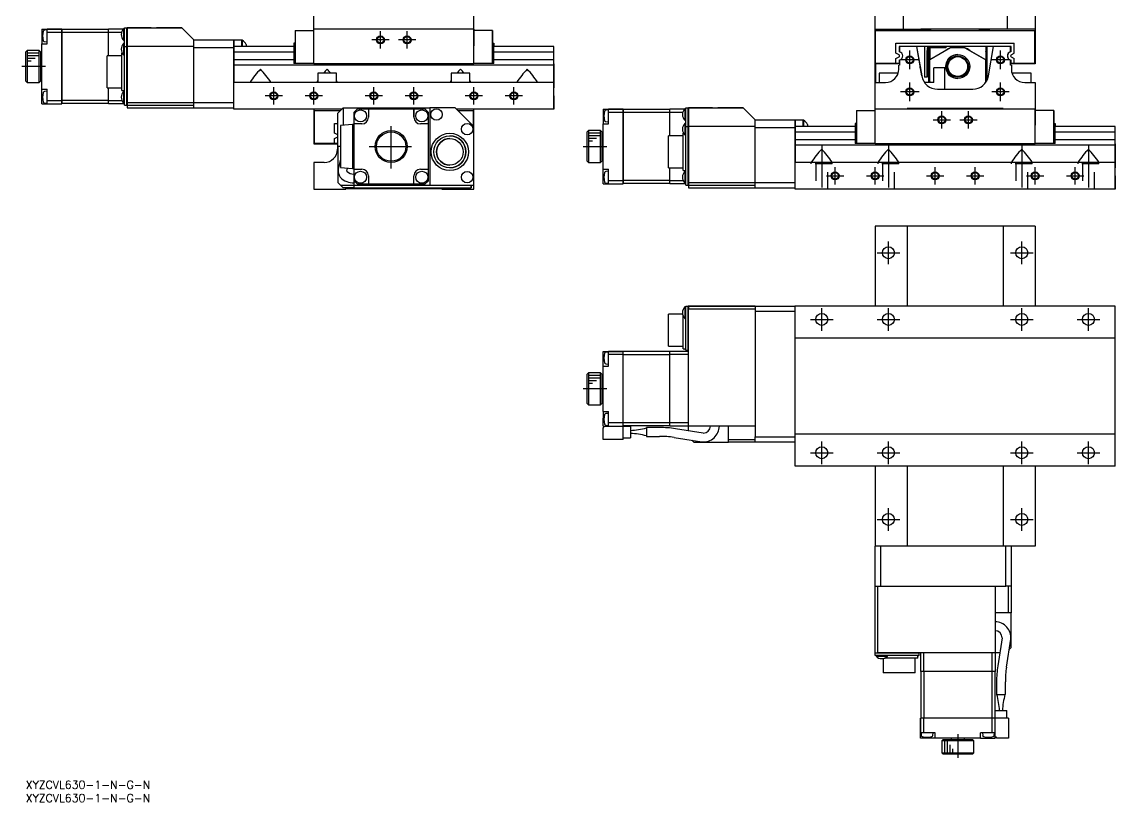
# Model space of a CAD drawing. Extents: x -1 to 838, y -8 to 704.
# Drawn here: x -1.5 to 408.4, y -8 to 284.5 of the extents above; entities that cross this region are included whole.
import ezdxf

# ---------------------------------------------------------------- set-up
doc = ezdxf.new("R2010")
doc.units = 0
doc.header["$LTSCALE"] = 0.5
doc.linetypes.add('CENTER', pattern=[50.8, 31.75, -6.35, 6.35, -6.35])
doc.linetypes.add('DASHED', pattern=[19.05, 12.7, -6.35])
for name, color, linetype in [('MSM_CENTER', 1, 'CENTER'), ('MSM_CONTINUOUS', 7, 'CONTINUOUS'), ('MSM_DASHED', 4, 'DASHED'), ('MSM_NARROW', 5, 'CONTINUOUS'), ('MSM_PART_NUMBER', 7, 'CONTINUOUS')]:
    doc.layers.add(name, color=color, linetype=linetype)
doc.styles.get("Standard").update_dxf_attribs({"font": 'txt.shx', "height": 3, "bigfont": 'bigfont.shx'})

# ---------------------------------------------------------------- blocks, each defined once
blk = doc.blocks.new('*U2')
at = {"layer": 'MSM_PART_NUMBER'}
blk.add_text('XYZCVL630-1-N-G-N', height=3, dxfattribs=at).set_placement((0, -3))
blk = doc.blocks.new('*U3')
at = {"layer": 'MSM_PART_NUMBER'}
blk.add_text('XYZCVL630-1-N-G-N', height=3, dxfattribs=at).set_placement((0, -8))

msp = doc.modelspace()

# ---------------------------------------------------------------- linework, layer by layer
at = {"layer": 'MSM_CENTER'}
for p, q in [((133, 274.57), (133, 281.03)), ((143, 274.57), (143, 281.03)), ((136.23, 277.8), (129.77, 277.8)), ((146.23, 277.8), (139.77, 277.8)), ((331.43, 266.8), (331.43, 273.8)), ((365.43, 266.8), (365.43, 273.8)), ((7.45, 267.8), (-1.45, 267.8)), ((334.93, 270.3), (327.93, 270.3)), ((368.93, 270.3), (361.93, 270.3)), ((93, 253.57), (93, 260.03)), ((108, 253.57), (108, 260.03)), ((130.5, 253.57), (130.5, 260.03)), ((145.5, 253.57), (145.5, 260.03)), ((168, 253.57), (168, 260.03)), ((183, 253.57), (183, 260.03)), ((334.93, 258.3), (327.93, 258.3)), ((331.43, 254.8), (331.43, 261.8)), ((368.66, 258.3), (362.2, 258.3)), ((365.43, 254.8), (365.43, 261.8)), ((96.23, 256.8), (89.77, 256.8)), ((111.23, 256.8), (104.77, 256.8)), ((133.73, 256.8), (127.27, 256.8)), ((148.73, 256.8), (142.27, 256.8)), ((171.23, 256.8), (164.77, 256.8)), ((186.23, 256.8), (179.77, 256.8)), ((343.43, 244.57), (343.43, 251.03)), ((353.43, 244.57), (353.43, 251.03)), ((137, 229.6), (137, 246)), ((340.2, 247.8), (346.66, 247.8)), ((350.2, 247.8), (356.66, 247.8)), ((128.8, 237.8), (145.2, 237.8)), ((208.98, 237.8), (217.88, 237.8)), ((298.43, 238.3), (298.43, 219.8)), ((323.43, 238.3), (323.43, 219.8)), ((373.43, 238.3), (373.43, 219.8)), ((398.43, 238.3), (398.43, 219.8)), ((303.43, 223.57), (303.43, 230.03)), ((318.43, 223.57), (318.43, 230.03)), ((340.93, 223.57), (340.93, 230.03)), ((355.93, 223.57), (355.93, 230.03)), ((378.43, 223.57), (378.43, 230.03)), ((393.43, 223.57), (393.43, 230.03)), ((300.2, 226.8), (306.66, 226.8)), ((315.2, 226.8), (321.66, 226.8)), ((337.7, 226.8), (344.16, 226.8)), ((352.7, 226.8), (359.16, 226.8)), ((375.2, 226.8), (381.66, 226.8)), ((390.2, 226.8), (396.66, 226.8)), ((323.43, 193.75), (323.43, 202.25)), ((373.43, 193.75), (373.43, 202.25)), ((319.18, 198), (327.68, 198)), ((369.18, 198), (377.68, 198)), ((298.43, 168.75), (298.43, 177.25)), ((323.43, 168.75), (323.43, 177.25)), ((373.43, 168.75), (373.43, 177.25)), ((398.43, 168.75), (398.43, 177.25)), ((294.18, 173), (302.68, 173)), ((319.18, 173), (327.68, 173)), ((369.18, 173), (377.68, 173)), ((394.18, 173), (402.68, 173)), ((217.88, 147), (208.98, 147)), ((298.43, 118.75), (298.43, 127.25)), ((323.43, 118.75), (323.43, 127.25)), ((373.43, 118.75), (373.43, 127.25)), ((398.43, 118.75), (398.43, 127.25)), ((294.18, 123), (302.68, 123)), ((319.18, 123), (327.68, 123)), ((369.18, 123), (377.68, 123)), ((394.18, 123), (402.68, 123)), ((323.43, 93.75), (323.43, 102.25)), ((373.43, 93.75), (373.43, 102.25)), ((319.18, 98), (327.68, 98)), ((369.18, 98), (377.68, 98)), ((349.43, 17.45), (349.43, 8.55))]:
    msp.add_line(p, q, dxfattribs=at)
at = {"layer": 'MSM_CONTINUOUS'}
for p, q in [((108, 268.8), (108, 291.8)), ((168, 268.8), (168, 291.8)), ((318.43, 268.8), (318.43, 291.8)), ((328.93, 291.8), (328.93, 281.8)), ((367.93, 291.8), (367.93, 281.8)), ((378.43, 291.8), (378.43, 268.8)), ((378.43, 291.8), (378.43, 279.3)), ((6, 281.8), (6, 276.3)), ((6, 281.8), (13.5, 281.8)), ((8, 281.55), (7.01, 281.46)), ((13.5, 281.8), (8, 281.8)), ((8, 276.3), (8, 281.8)), ((13.5, 280.6), (8, 280.6)), ((13.5, 281.8), (13.5, 253.8)), ((13.5, 253.8), (13.5, 281.8)), ((31, 281.7), (13.5, 281.7)), ((31, 281.7), (13.5, 281.7)), ((31, 280.56), (13.5, 280.56)), ((36.56, 281.8), (31, 281.8)), ((31, 271.8), (31, 281.8)), ((36.56, 281.8), (31, 281.8)), ((35.91, 280.6), (31, 280.6)), ((37, 281.95), (36.71, 281.95)), ((36.71, 281.95), (36.71, 277.65)), ((37, 253.3), (37, 282.3)), ((37, 282.3), (37.9, 282.3)), ((38, 282.2), (37.9, 282.3)), ((37.9, 253.3), (37.9, 282.3)), ((38, 282.3), (38, 253.3)), ((38, 282.3), (58.5, 282.3)), ((47, 282.3), (38, 282.3)), ((58.5, 282.3), (49, 282.3)), ((58.5, 282.3), (60.5, 280.3)), ((63, 277.8), (58.5, 282.3)), ((60.5, 280.3), (62.9, 277.9)), ((101, 281.3), (101, 268.9)), ((101, 281.3), (108, 281.3)), ((168, 281.8), (108, 281.8)), ((168, 281.8), (168, 281.45)), ((168, 281.8), (168, 275.6)), ((175, 281.3), (168, 281.3)), ((175, 268.9), (175, 281.3)), ((175, 281.3), (175, 275.3)), ((318.43, 281.8), (335.63, 281.8)), ((318.63, 281.3), (378.23, 281.3)), ((318.63, 268.9), (318.63, 281.3)), ((357.63, 281.8), (335.63, 281.8)), ((335.63, 281.45), (335.63, 281.8)), ((335.63, 281.45), (335.63, 281.8)), ((339.23, 281.45), (335.63, 281.45)), ((339.23, 281.8), (339.23, 281.45)), ((378.43, 281.8), (357.63, 281.8)), ((357.63, 281.45), (357.63, 281.8)), ((357.63, 281.45), (357.63, 281.8)), ((361.23, 281.45), (357.63, 281.45)), ((361.23, 281.8), (361.23, 281.45)), ((378.23, 281.3), (378.23, 268.9)), ((6, 259.3), (6, 276.3)), ((6, 276.3), (8, 276.3)), ((7.01, 277.13), (8, 277.05)), ((36.71, 277.65), (37, 277.65)), ((37, 276.45), (36.71, 276.45)), ((36.71, 276.45), (36.71, 272.15)), ((37, 275.3), (37.9, 275.3)), ((38, 275.26), (37.9, 275.3)), ((63, 275.3), (38, 275.3)), ((63, 277.8), (62.9, 277.9)), ((63, 252.3), (63, 277.8)), ((63, 277.8), (81, 277.8)), ((77.9, 274.8), (63, 274.8)), ((78, 251.8), (78, 277.8)), ((78, 271.8), (78, 277.8)), ((78, 277.7), (78, 261.8)), ((100.5, 275.3), (78, 275.3)), ((81, 277.8), (81, 275.3)), ((81, 275.3), (81, 277.8)), ((81.2, 277.65), (81, 277.65)), ((81.2, 277.65), (81.2, 275.3)), ((82.65, 276.02), (82.65, 275.3)), ((101, 276.5), (100.5, 276.5)), ((100.5, 276.5), (100.5, 268.9)), ((175, 276.5), (175.5, 276.5)), ((175.5, 268.9), (175.5, 276.5)), ((175.5, 276.5), (175.5, 275.3)), ((198, 275.3), (175.5, 275.3)), ((198, 251.8), (198, 275.3)), ((198, 271.8), (198, 275.3)), ((198, 271.8), (198, 275.3)), ((326.23, 276.5), (370.63, 276.5)), ((326.23, 272.82), (326.23, 276.5)), ((333.98, 275.3), (327.43, 275.3)), ((327.43, 275.3), (327.43, 273.37)), ((327.63, 275.3), (327.63, 273.33)), ((333.98, 275.3), (335.93, 264.26)), ((369.23, 275.3), (333.98, 275.3)), ((333.98, 275.3), (335.39, 267.3)), ((336.93, 275.3), (336.93, 263.8)), ((344.93, 274.8), (337.93, 274.8)), ((337.93, 274.8), (337.93, 263.8)), ((337.93, 274.8), (337.93, 273.8)), ((338.43, 274.8), (338.43, 261.8)), ((346.72, 274.8), (338.93, 270.3)), ((338.93, 274.8), (338.93, 270.3)), ((344.93, 275.3), (344.93, 274.8)), ((344.93, 275.3), (344.93, 274.8)), ((352.14, 274.8), (346.72, 274.8)), ((359.93, 270.3), (352.14, 274.8)), ((352.14, 274.8), (359.93, 270.3)), ((359.93, 275.3), (359.93, 270.3)), ((359.93, 275.3), (359.93, 270.3)), ((360.43, 262.7), (360.43, 275.3)), ((360.43, 263.3), (360.43, 275.3)), ((360.93, 264.26), (362.88, 275.3)), ((369.43, 275.3), (369.23, 275.3)), ((369.23, 273.33), (369.23, 275.3)), ((369.23, 273.33), (369.23, 275.3)), ((369.23, 275), (369.43, 274.8)), ((369.23, 275), (369.43, 274.8)), ((369.33, 273.36), (369.33, 275.3)), ((369.43, 273.37), (369.43, 275.3)), ((370.63, 272.82), (370.63, 276.5)), ((378.43, 276.3), (378.43, 268.8)), ((0.5, 273.8), (0, 273.3)), ((0, 262.3), (0, 273.3)), ((5, 273.8), (0.5, 273.8)), ((0.5, 273.8), (0.5, 261.8)), ((5, 261.8), (5, 273.8)), ((5.5, 273.3), (5, 273.8)), ((5.5, 273.3), (5.5, 262.3)), ((30.5, 259.8), (30.5, 271.8)), ((36, 271.8), (30.5, 271.8)), ((36, 258.8), (36, 272.8)), ((36.2, 272.8), (36, 272.8)), ((36.71, 272.15), (37, 272.15)), ((78, 273.33), (100.5, 273.33)), ((101, 272.82), (100.5, 272.82)), ((101, 270.77), (100.5, 270.77)), ((175, 272.82), (175.5, 272.82)), ((175, 270.77), (175.5, 270.77)), ((175.5, 273.33), (198, 273.33)), ((327.42, 272.13), (326.23, 272.82)), ((326.23, 270.77), (327.42, 271.46)), ((326.23, 268.9), (326.23, 270.77)), ((337.93, 263.8), (337.93, 273.8)), ((369.44, 272.13), (370.63, 272.82)), ((369.44, 271.46), (370.63, 270.77)), ((370.63, 268.9), (370.63, 270.77)), ((6, 270.3), (5.5, 270.3)), ((100.5, 270.26), (78, 270.26)), ((198, 268.3), (78, 268.3)), ((108, 268.9), (100.5, 268.9)), ((168, 268.8), (108, 268.8)), ((175.5, 268.9), (168, 268.9)), ((198, 270.26), (175.5, 270.26)), ((198, 268.8), (198, 261.8)), ((198, 268.3), (198, 268.8)), ((327.03, 268.8), (318.43, 268.8)), ((318.43, 261.8), (318.43, 268.8)), ((318.53, 268.8), (318.53, 261.8)), ((327.43, 268.9), (318.63, 268.9)), ((327.03, 268.9), (327.03, 268.8)), ((327.03, 268.9), (327.03, 268.8)), ((327.63, 268.3), (327.33, 268.3)), ((327.33, 266.8), (327.33, 268.3)), ((327.43, 270.22), (327.43, 268.9)), ((327.63, 270.26), (327.63, 268.3)), ((335.3, 267.8), (335.93, 264.26)), ((335.3, 267.8), (335.39, 267.3)), ((335.39, 267.3), (335.3, 267.8)), ((335.39, 267.3), (335.3, 267.8)), ((335.39, 267.3), (335.43, 267.3)), ((335.43, 267.09), (335.43, 267.3)), ((335.43, 267.09), (335.43, 267.3)), ((335.93, 264.26), (335.43, 267.09)), ((335.93, 264.26), (335.43, 267.09)), ((335.43, 267.09), (335.93, 264.26)), ((335.43, 267.09), (335.93, 264.26)), ((338.93, 261.8), (338.93, 270.3)), ((344.63, 267.3), (340.43, 267.3)), ((340.43, 261.8), (340.43, 267.3)), ((344.63, 259.3), (344.63, 267.3)), ((344.63, 259.3), (344.63, 267.3)), ((359.93, 261.85), (359.93, 270.3)), ((359.93, 261.85), (359.93, 270.3)), ((369.23, 268.3), (369.23, 270.26)), ((369.23, 268.3), (369.23, 270.26)), ((369.53, 268.3), (369.23, 268.3)), ((369.33, 268.3), (369.33, 270.24)), ((369.43, 268.9), (369.43, 270.22)), ((378.23, 268.9), (369.43, 268.9)), ((369.43, 268.3), (369.43, 268.9)), ((369.53, 268.3), (369.53, 266.8)), ((369.53, 268.3), (369.53, 266.8)), ((369.83, 268.8), (369.83, 268.9)), ((378.43, 268.8), (369.83, 268.8)), ((5.5, 265.3), (6, 265.3)), ((109.5, 265.3), (109.5, 261.8)), ((116.5, 265.3), (109.5, 265.3)), ((116.5, 261.8), (116.5, 265.3)), ((166.5, 265.3), (159.5, 265.3)), ((159.5, 265.3), (159.5, 261.8)), ((166.5, 261.8), (166.5, 265.3)), ((198, 264.26), (198, 259.8)), ((326.93, 265.3), (319.93, 265.3)), ((319.93, 265.3), (319.93, 261.8)), ((326.93, 264.84), (326.93, 265.3)), ((337.93, 263.8), (336.93, 263.8)), ((360.43, 263.3), (359.93, 263.3)), ((360.43, 262.7), (360.43, 263.3)), ((376.93, 265.3), (369.93, 265.3)), ((369.93, 265.3), (369.93, 264.84)), ((376.93, 261.8), (376.93, 265.3)), ((0, 262.3), (0.5, 261.8)), ((0.5, 261.8), (5, 261.8)), ((5, 261.8), (5.5, 262.3)), ((6, 253.8), (6, 259.3)), ((6, 259.3), (8, 259.3)), ((8, 258.55), (7.01, 258.46)), ((8, 253.8), (8, 259.3)), ((30.5, 259.8), (36, 259.8)), ((31, 253.8), (31, 259.8)), ((36, 258.8), (37, 258.8)), ((37, 258.45), (36.71, 258.45)), ((36.71, 258.45), (36.71, 254.15)), ((198, 261.8), (78, 261.8)), ((84.26, 261.8), (84.1, 261.93)), ((91.74, 261.8), (91.9, 261.93)), ((109.26, 261.8), (109.1, 261.93)), ((116.74, 261.8), (116.9, 261.93)), ((159.26, 261.8), (159.1, 261.93)), ((166.74, 261.8), (166.9, 261.93)), ((184.26, 261.8), (184.1, 261.93)), ((191.74, 261.8), (191.9, 261.93)), ((198, 261.8), (198, 259.8)), ((318.43, 261.8), (322.33, 261.8)), ((318.43, 251.8), (318.43, 261.8)), ((340.43, 261.8), (336.96, 261.8)), ((341.84, 259.3), (355.02, 259.3)), ((374.53, 261.8), (378.43, 261.8)), ((378.43, 261.8), (378.43, 251.8)), ((378.43, 261.8), (378.43, 258.3)), ((7.01, 254.13), (8, 254.05)), ((13.5, 255), (8, 255)), ((31, 255.04), (13.5, 255.04)), ((36.1, 255), (31, 255)), ((36.71, 254.15), (37, 254.15)), ((38, 254.3), (78, 254.3)), ((198, 256.8), (198, 251.8)), ((378.43, 255.3), (378.43, 251.8)), ((6, 253.8), (13.5, 253.8)), ((31, 253.9), (13.5, 253.9)), ((37, 253.8), (31, 253.8)), ((37, 253.3), (37.9, 253.3)), ((37.9, 253.3), (38, 253.4)), ((38, 253.3), (63, 253.3)), ((38, 253.2), (38.1, 253.3)), ((38, 253.2), (38, 252.3)), ((38, 252.3), (78, 252.3)), ((118.5, 251.8), (78, 251.8)), ((108, 251.8), (108, 238.8)), ((108.2, 238.9), (108.2, 251.3)), ((108.2, 251.3), (118, 251.3)), ((117, 250.3), (119, 252.3)), ((117, 237.8), (117, 250.3)), ((119, 252.3), (151.5, 252.3)), ((119, 252.3), (119, 245.77)), ((124.2, 251.8), (123, 250.6)), ((123, 250.6), (123, 246.3)), ((128.5, 251.8), (124.2, 251.8)), ((128.5, 251.8), (128.5, 248.8)), ((145.5, 251.8), (128.5, 251.8)), ((145.5, 248.8), (145.5, 251.8)), ((145.5, 251.8), (145.5, 248.8)), ((149.8, 251.8), (145.5, 251.8)), ((151, 250.6), (149.8, 251.8)), ((151, 225), (151, 250.6)), ((151.5, 252.3), (151.5, 223.3)), ((161, 252.3), (151.5, 252.3)), ((168, 245.3), (161, 252.3)), ((198, 251.8), (161.5, 251.8)), ((162, 251.3), (167.8, 251.3)), ((167.8, 251.3), (167.8, 245.5)), ((168, 249.3), (168, 251.8)), ((168, 245.3), (168, 251.8)), ((198, 251.8), (198, 252.1)), ((216.43, 251.8), (223.93, 251.8)), ((216.43, 251.8), (216.43, 246.3)), ((218.43, 251.55), (217.44, 251.46)), ((223.93, 251.8), (218.43, 251.8)), ((218.43, 246.3), (218.43, 251.8)), ((223.93, 250.6), (218.43, 250.6)), ((223.93, 251.8), (223.93, 223.8)), ((223.93, 223.8), (223.93, 251.8)), ((241.43, 251.7), (223.93, 251.7)), ((241.43, 251.7), (223.93, 251.7)), ((241.43, 250.56), (223.93, 250.56)), ((246.99, 251.8), (241.43, 251.8)), ((241.43, 241.8), (241.43, 251.8)), ((246.99, 251.8), (241.43, 251.8)), ((246.34, 250.6), (241.43, 250.6)), ((247.43, 251.95), (247.14, 251.95)), ((247.14, 251.95), (247.14, 247.65)), ((247.43, 252.3), (248.33, 252.3)), ((247.43, 223.3), (247.43, 252.3)), ((248.43, 252.2), (248.33, 252.3)), ((248.33, 223.3), (248.33, 252.3)), ((248.43, 252.3), (268.93, 252.3)), ((248.43, 252.3), (248.43, 223.3)), ((257.43, 252.3), (248.43, 252.3)), ((268.93, 252.3), (259.43, 252.3)), ((268.93, 252.3), (273.33, 247.9)), ((273.43, 247.8), (268.93, 252.3)), ((311.43, 251.3), (318.43, 251.3)), ((311.43, 251.3), (311.43, 238.9)), ((330.43, 251.8), (318.43, 251.8)), ((318.43, 238.8), (318.43, 251.8)), ((366.43, 252.1), (330.43, 252.1)), ((330.43, 252.1), (330.43, 251.8)), ((330.43, 252.1), (330.43, 251.8)), ((378.43, 251.8), (330.43, 251.8)), ((366.43, 251.8), (366.43, 252.1)), ((378.43, 238.8), (378.43, 251.8)), ((378.43, 251.8), (378.43, 251.45)), ((378.43, 251.8), (378.43, 245.8)), ((385.43, 251.3), (378.43, 251.3)), ((385.43, 238.9), (385.43, 251.3)), ((385.43, 251.3), (385.43, 245.3)), ((115.8, 242.82), (115.8, 246.5)), ((115.8, 246.5), (117, 246.5)), ((122.5, 246.01), (118, 245.7)), ((123, 246.05), (122.5, 246.01)), ((122.5, 246.01), (122.5, 229.58)), ((126, 246.3), (123, 246.3)), ((123, 246.3), (123, 225)), ((151, 246.3), (148, 246.3)), ((151, 225), (151, 246.3)), ((168, 245.3), (168, 246.3)), ((216.43, 246.3), (218.43, 246.3)), ((216.43, 229.3), (216.43, 246.3)), ((217.44, 247.13), (218.43, 247.05)), ((247.14, 247.65), (247.43, 247.65)), ((247.43, 246.45), (247.14, 246.45)), ((247.14, 246.45), (247.14, 242.15)), ((273.43, 247.8), (273.33, 247.9)), ((273.43, 247.8), (288.43, 247.8)), ((273.43, 222.3), (273.43, 247.8)), ((288.43, 247.8), (291.43, 247.8)), ((288.43, 221.8), (288.43, 247.8)), ((288.43, 245.3), (288.43, 247.8)), ((288.43, 247.7), (288.43, 231.8)), ((291.43, 245.3), (291.43, 247.8)), ((291.43, 247.8), (291.43, 245.3)), ((291.63, 247.65), (291.43, 247.65)), ((291.63, 247.65), (291.63, 245.3)), ((293.08, 246.02), (293.08, 245.3)), ((311.43, 246.5), (310.93, 246.5)), ((310.93, 246.5), (310.93, 238.9)), ((385.43, 246.5), (385.93, 246.5)), ((385.93, 238.9), (385.93, 246.5)), ((385.93, 246.5), (385.93, 245.3)), ((116.99, 242.13), (115.8, 242.82)), ((118, 245.7), (118, 229.9)), ((168, 223.3), (168, 245.3)), ((210.93, 243.8), (210.43, 243.3)), ((210.43, 232.3), (210.43, 243.3)), ((215.43, 243.8), (210.93, 243.8)), ((210.93, 243.8), (210.93, 231.8)), ((215.43, 231.8), (215.43, 243.8)), ((215.93, 243.3), (215.43, 243.8)), ((215.93, 243.3), (215.93, 232.3)), ((246.43, 228.8), (246.43, 242.8)), ((246.63, 242.8), (246.43, 242.8)), ((247.14, 242.15), (247.43, 242.15)), ((247.43, 245.3), (248.33, 245.3)), ((248.43, 245.26), (248.33, 245.3)), ((273.43, 245.3), (248.43, 245.3)), ((288.43, 244.8), (273.43, 244.8)), ((310.93, 245.3), (288.43, 245.3)), ((288.43, 243.33), (310.93, 243.33)), ((311.43, 242.82), (310.93, 242.82)), ((385.43, 242.82), (385.93, 242.82)), ((408.43, 245.3), (385.93, 245.3)), ((385.93, 243.33), (408.43, 243.33)), ((408.43, 221.8), (408.43, 245.3)), ((408.43, 241.8), (408.43, 245.3)), ((408.43, 241.8), (408.43, 245.3)), ((108, 238.8), (116.6, 238.8)), ((117, 238.9), (108.2, 238.9)), ((115.8, 240.77), (116.99, 241.46)), ((115.8, 238.9), (115.8, 240.77)), ((116.6, 238.8), (116.6, 238.9)), ((116.6, 238.8), (116.6, 238.9)), ((116.9, 238.3), (116.9, 236.8)), ((116.9, 238.3), (117, 238.3)), ((117, 237.8), (117, 224.3)), ((118, 237.8), (117, 237.8)), ((216.43, 240.3), (215.93, 240.3)), ((240.93, 229.8), (240.93, 241.8)), ((246.43, 241.8), (240.93, 241.8)), ((310.93, 240.26), (288.43, 240.26)), ((408.43, 238.3), (288.43, 238.3)), ((311.43, 240.77), (310.93, 240.77)), ((318.43, 238.9), (310.93, 238.9)), ((378.43, 238.8), (318.43, 238.8)), ((385.93, 238.9), (378.43, 238.9)), ((385.43, 240.77), (385.93, 240.77)), ((408.43, 240.26), (385.93, 240.26)), ((408.43, 238.8), (408.43, 231.8)), ((408.43, 238.3), (408.43, 238.8)), ((215.93, 235.3), (216.43, 235.3)), ((408.43, 234.26), (408.43, 229.8)), ((108, 231.8), (108, 221.8)), ((111.9, 231.8), (108, 231.8)), ((118, 233.06), (117.13, 229.34)), ((118, 229.9), (122.5, 229.58)), ((120.35, 228.59), (120.61, 229.72)), ((122.5, 229.58), (123, 229.55)), ((210.43, 232.3), (210.93, 231.8)), ((210.93, 231.8), (215.43, 231.8)), ((215.43, 231.8), (215.93, 232.3)), ((240.93, 229.8), (246.43, 229.8)), ((241.43, 223.8), (241.43, 229.8)), ((408.43, 231.8), (288.43, 231.8)), ((294.69, 231.8), (294.53, 231.93)), ((302.17, 231.8), (302.33, 231.93)), ((319.69, 231.8), (319.53, 231.93)), ((327.17, 231.8), (327.33, 231.93)), ((369.69, 231.8), (369.53, 231.93)), ((377.17, 231.8), (377.33, 231.93)), ((394.69, 231.8), (394.53, 231.93)), ((402.17, 231.8), (402.33, 231.93)), ((408.43, 231.8), (408.43, 229.8)), ((120.39, 228.53), (120.35, 228.61)), ((120.47, 228.43), (120.39, 228.53)), ((123, 229.3), (126, 229.3)), ((128.5, 226.8), (128.5, 223.8)), ((145.5, 223.8), (145.5, 226.8)), ((148, 229.3), (151, 229.3)), ((216.43, 229.3), (218.43, 229.3)), ((216.43, 223.8), (216.43, 229.3)), ((218.43, 228.55), (217.44, 228.46)), ((218.43, 223.8), (218.43, 229.3)), ((246.43, 228.8), (247.43, 228.8)), ((247.43, 228.45), (247.14, 228.45)), ((247.14, 228.45), (247.14, 224.15)), ((408.43, 226.8), (408.43, 221.8)), ((108, 221.8), (120, 221.8)), ((117, 224.3), (119, 222.3)), ((118, 223.3), (123, 223.3)), ((123, 222.3), (119, 222.3)), ((120, 221.8), (120, 222.1)), ((120, 222.1), (156, 222.1)), ((120, 221.8), (120, 222.1)), ((123, 225), (124.2, 223.8)), ((123, 225), (123, 223.3)), ((123, 223.3), (151.5, 223.3)), ((123, 223.2), (123.1, 223.3)), ((123, 223.2), (123, 222.3)), ((167, 223.2), (123, 223.2)), ((123, 222.3), (167, 222.3)), ((124.2, 223.8), (128.5, 223.8)), ((128.5, 223.8), (149.8, 223.8)), ((149.8, 223.8), (151, 225)), ((149.8, 223.8), (151, 225)), ((151.5, 223.3), (168, 223.3)), ((156, 222.1), (156, 221.8)), ((156, 221.8), (168, 221.8)), ((167, 223.3), (167, 222.3)), ((167, 222.3), (167, 223.3)), ((168, 221.8), (168, 223.3)), ((168, 221.8), (168, 223.3)), ((216.43, 223.8), (223.93, 223.8)), ((217.44, 224.13), (218.43, 224.05)), ((223.93, 225), (218.43, 225)), ((241.43, 225.04), (223.93, 225.04)), ((241.43, 223.9), (223.93, 223.9)), ((246.53, 225), (241.43, 225)), ((247.43, 223.8), (241.43, 223.8)), ((247.14, 224.15), (247.43, 224.15)), ((247.43, 223.3), (248.33, 223.3)), ((248.33, 223.3), (248.43, 223.4)), ((248.43, 224.3), (288.43, 224.3)), ((248.43, 223.3), (273.43, 223.3)), ((248.43, 223.2), (248.53, 223.3)), ((248.43, 223.2), (248.43, 222.3)), ((248.43, 222.3), (288.43, 222.3)), ((408.43, 221.8), (288.43, 221.8)), ((408.43, 221.8), (408.43, 222.1)), ((318.43, 208), (318.43, 178)), ((330.43, 208), (318.43, 208)), ((330.43, 208), (330.43, 178)), ((366.43, 208), (330.43, 208)), ((366.43, 208), (366.43, 178)), ((378.43, 208), (366.43, 208)), ((378.43, 208), (378.43, 178)), ((247.14, 177.65), (247.14, 173.35)), ((247.43, 177.65), (247.14, 177.65)), ((247.43, 178), (248.33, 178)), ((247.43, 161.5), (247.43, 178)), ((247.43, 178), (248.33, 178)), ((248.33, 161.5), (248.33, 178)), ((248.33, 178), (248.43, 177.9)), ((248.43, 177.9), (248.33, 178)), ((248.43, 178), (248.43, 177)), ((248.43, 178), (273.43, 178)), ((273.43, 178), (248.43, 178)), ((248.43, 177), (273.43, 177)), ((248.43, 177), (248.53, 177)), ((248.43, 133), (248.43, 177)), ((248.53, 177), (273.43, 177)), ((273.43, 178), (273.43, 129)), ((273.43, 178), (288.33, 178)), ((288.43, 177.9), (288.33, 178)), ((408.43, 178), (288.43, 178)), ((288.43, 166), (288.43, 178)), ((408.43, 166), (408.43, 178)), ((240.93, 163), (240.93, 175)), ((246.27, 175), (240.93, 175)), ((246.43, 162), (246.43, 174.42)), ((247.14, 173.35), (247.43, 173.35)), ((288.43, 176), (273.43, 176)), ((408.43, 166), (288.43, 166)), ((288.43, 130), (288.43, 166)), ((408.43, 130), (408.43, 166)), ((216.43, 161), (223.93, 161)), ((216.43, 158), (216.43, 161)), ((218.43, 160.75), (217.44, 160.66)), ((218.43, 159.8), (218.43, 161)), ((223.93, 161), (218.43, 161)), ((223.93, 159.8), (223.93, 161)), ((241.43, 160.9), (223.93, 160.9)), ((241.43, 160.9), (223.93, 160.9)), ((240.93, 163), (246.43, 163)), ((241.43, 159.8), (241.43, 161)), ((248.43, 161), (241.43, 161)), ((248.43, 161), (241.43, 161)), ((246.43, 162), (247.43, 162)), ((247.14, 162), (247.14, 161.85)), ((247.14, 161.85), (247.43, 161.85)), ((247.43, 161.5), (248.33, 161.5)), ((248.33, 161.5), (248.43, 161.6)), ((216.43, 138.5), (216.43, 158)), ((217.44, 156.34), (218.43, 156.25)), ((223.93, 159.8), (218.43, 159.8)), ((218.43, 155.5), (218.43, 159.8)), ((223.93, 134.2), (223.93, 159.8)), ((241.43, 159.76), (223.93, 159.76)), ((248.43, 159.8), (241.43, 159.8)), ((241.43, 134.2), (241.43, 159.8)), ((210.93, 153), (210.43, 152.5)), ((210.43, 141.5), (210.43, 152.5)), ((210.93, 153), (210.93, 141)), ((215.43, 153), (210.93, 153)), ((215.43, 141), (215.43, 153)), ((215.93, 152.5), (215.43, 153)), ((215.93, 152.5), (215.93, 141.5)), ((216.43, 155.5), (218.43, 155.5)), ((216.43, 149.5), (215.93, 149.5)), ((215.93, 144.5), (216.43, 144.5)), ((210.43, 141.5), (210.93, 141)), ((210.93, 141), (215.43, 141)), ((215.43, 141), (215.93, 141.5)), ((216.43, 138.5), (216.43, 136)), ((216.43, 138.5), (218.43, 138.5)), ((216.43, 133), (216.43, 136)), ((218.43, 137.75), (217.44, 137.66)), ((218.43, 134.2), (218.43, 138.5)), ((216.43, 133), (223.93, 133)), ((216.43, 128), (216.43, 132.5)), ((216.43, 132.5), (216.73, 132.5)), ((216.73, 132.5), (216.73, 133)), ((217.44, 133.34), (218.43, 133.25)), ((218.43, 133), (218.43, 134.2)), ((223.93, 134.2), (218.43, 134.2)), ((241.43, 134.24), (223.93, 134.24)), ((223.93, 128), (223.93, 134.2)), ((241.43, 133.1), (223.93, 133.1)), ((223.93, 133), (226.73, 133)), ((223.93, 133), (226.73, 133)), ((226.73, 133), (226.73, 128.6)), ((232.73, 132.45), (232.73, 129.15)), ((237.59, 132.45), (232.73, 132.45)), ((241.43, 133), (241.43, 134.2)), ((248.43, 134.2), (241.43, 134.2)), ((248.33, 133), (241.43, 133)), ((254.01, 130.37), (243.56, 132.02)), ((248.33, 133), (248.43, 133.1)), ((273.33, 133), (248.43, 133)), ((248.43, 131.25), (248.43, 133)), ((263.43, 127), (263.43, 133)), ((273.43, 133), (273.33, 133)), ((223.93, 128), (216.43, 128)), ((223.93, 128.6), (226.73, 128.6)), ((232.73, 129.15), (237.59, 129.15)), ((243.05, 128.76), (253.5, 127.11)), ((249.72, 127.71), (250.43, 127)), ((263.43, 128), (273.43, 128)), ((273.43, 127), (273.43, 129)), ((273.43, 129), (288.43, 129)), ((288.33, 127), (288.43, 127.1)), ((408.43, 130), (288.43, 130)), ((288.43, 118), (288.43, 130)), ((408.43, 118), (408.43, 130)), ((250.43, 127), (263.43, 127)), ((273.43, 127), (263.43, 127)), ((288.33, 127), (273.43, 127)), ((408.43, 118), (288.43, 118)), ((318.43, 118), (318.43, 88)), ((330.43, 118), (330.43, 88)), ((366.43, 118), (366.43, 88)), ((378.43, 118), (378.43, 88)), ((330.43, 88), (318.43, 88)), ((318.43, 73), (318.43, 88)), ((320.43, 88), (320.43, 73)), ((366.43, 88), (330.43, 88)), ((378.43, 88), (366.43, 88)), ((367.43, 73), (367.43, 88)), ((369.43, 88), (369.43, 73)), ((318.43, 73), (367.43, 73)), ((318.43, 48), (318.43, 73)), ((319.43, 48.1), (319.43, 73)), ((319.43, 48), (319.43, 73)), ((363.43, 73), (363.43, 72.9)), ((363.43, 72.9), (363.43, 48)), ((369.43, 73), (367.43, 73)), ((368.43, 63), (368.43, 73)), ((369.43, 73), (369.43, 63)), ((368.43, 63), (363.43, 63)), ((369.43, 63), (368.43, 63)), ((369.43, 50), (369.43, 63)), ((366.06, 53.58), (364.41, 43.13)), ((367.67, 42.62), (369.32, 53.07)), ((368.72, 49.29), (369.43, 50)), ((318.43, 48), (319.43, 48)), ((318.43, 47.9), (318.53, 48)), ((334.93, 47.9), (318.43, 47.9)), ((318.43, 47), (318.43, 47.9)), ((334.93, 47), (318.43, 47)), ((318.78, 47), (318.78, 46.71)), ((318.78, 46.71), (323.08, 46.71)), ((319.43, 48), (319.43, 48.1)), ((363.43, 48), (319.43, 48)), ((321.43, 45.84), (321.43, 40.5)), ((334.43, 46), (322.01, 46)), ((323.08, 46.71), (323.08, 47)), ((333.43, 40.5), (333.43, 46)), ((334.43, 46), (334.43, 47)), ((334.43, 46.71), (334.58, 46.71)), ((334.58, 46.71), (334.58, 47)), ((334.93, 47.9), (334.83, 48)), ((334.93, 47), (334.93, 47.9)), ((335.43, 48), (335.43, 41)), ((335.43, 48), (335.43, 41)), ((336.63, 48), (336.63, 41)), ((362.23, 48), (362.23, 41)), ((363.43, 47.9), (363.33, 48)), ((365.18, 48), (363.43, 48)), ((363.43, 47.9), (363.43, 41)), ((336.63, 41), (335.43, 41)), ((335.53, 41), (335.53, 23.5)), ((335.53, 41), (335.53, 23.5)), ((362.23, 41), (336.63, 41)), ((336.67, 41), (336.67, 23.5)), ((362.19, 41), (362.19, 23.5)), ((363.43, 41), (362.23, 41)), ((363.33, 41), (363.33, 23.5)), ((333.43, 40.5), (321.43, 40.5)), ((363.98, 37.16), (363.98, 32.3)), ((367.28, 32.3), (367.28, 37.16)), ((363.98, 32.3), (367.28, 32.3)), ((363.43, 26.3), (367.83, 26.3)), ((363.43, 23.5), (363.43, 26.3)), ((367.83, 23.5), (367.83, 26.3)), ((336.63, 23.5), (335.43, 23.5)), ((335.43, 23.5), (335.43, 18)), ((335.43, 16), (335.43, 23.5)), ((336.63, 23.5), (336.63, 18)), ((362.23, 23.5), (336.63, 23.5)), ((362.23, 23.5), (362.23, 18)), ((363.43, 23.5), (362.23, 23.5)), ((363.43, 16), (363.43, 23.5)), ((368.43, 23.5), (363.43, 23.5)), ((368.43, 23.5), (368.43, 16)), ((340.93, 18), (335.43, 18)), ((335.68, 18), (335.77, 17.01)), ((340.09, 17.01), (340.18, 18)), ((340.93, 16), (340.93, 18)), ((363.43, 18), (357.93, 18)), ((357.93, 16), (357.93, 18)), ((358.68, 18), (358.77, 17.01)), ((363.09, 17.01), (363.18, 18)), ((340.93, 16), (335.43, 16)), ((357.93, 16), (340.93, 16)), ((343.93, 15.5), (343.43, 15)), ((355.43, 15), (343.43, 15)), ((343.43, 15), (343.43, 10.5)), ((343.93, 15.5), (354.93, 15.5)), ((346.93, 16), (346.93, 15.5)), ((351.93, 15.5), (351.93, 16)), ((355.43, 15), (354.93, 15.5)), ((355.43, 10.5), (355.43, 15)), ((357.93, 16), (363.43, 16)), ((363.93, 16.3), (363.43, 16.3)), ((363.93, 16), (363.93, 16.3)), ((368.43, 16), (363.93, 16)), ((343.43, 10.5), (355.43, 10.5)), ((343.43, 10.5), (343.93, 10)), ((354.93, 10), (343.93, 10)), ((354.93, 10), (355.43, 10.5))]:
    msp.add_line(p, q, dxfattribs=at)
for centre, radius in [((133, 277.8), 1.23), ((143, 277.8), 1.23), ((331.43, 270.3), 1.23), ((349.43, 267.8), 4.5), ((349.43, 267.8), 4), ((349.43, 267.8), 3.7), ((365.43, 270.3), 1.23), ((331.43, 258.3), 1.23), ((365.43, 258.3), 1.23), ((93, 256.8), 1.23), ((108, 256.8), 1.23), ((130.5, 256.8), 1.23), ((145.5, 256.8), 1.23), ((168, 256.8), 1.23), ((183, 256.8), 1.23), ((125.5, 249.3), 2.25), ((148.5, 249.3), 2.25), ((154, 249.8), 2.15), ((165.5, 244.3), 2.15), ((343.43, 247.8), 1.23), ((353.43, 247.8), 1.23), ((137, 237.8), 6), ((137, 237.8), 5.5), ((159, 235.8), 7), ((159, 235.8), 6), ((159, 235.8), 5), ((125.5, 226.3), 2.25), ((148.5, 226.3), 2.25), ((165.5, 226.3), 2.15), ((303.43, 226.8), 1.23), ((318.43, 226.8), 1.23), ((340.93, 226.8), 1.23), ((355.93, 226.8), 1.23), ((378.43, 226.8), 1.23), ((393.43, 226.8), 1.23), ((323.43, 198), 2.25), ((373.43, 198), 2.25), ((298.43, 173), 2.25), ((323.43, 173), 2.25), ((373.43, 173), 2.25), ((398.43, 173), 2.25), ((298.43, 123), 2.25), ((323.43, 123), 2.25), ((373.43, 123), 2.25), ((398.43, 123), 2.25), ((323.43, 98), 2.25), ((373.43, 98), 2.25)]:
    msp.add_circle(centre, radius, dxfattribs=at)
for centre, radius, start, end in [((12.3, 279.3), 6, 162.3708, 197.6292), ((7.06, 280.96), 0.5, 95, 162.3708), ((38.8, 279.8), 3, 134.22, 225.78), ((7.06, 277.63), 0.5, 197.6292, 265), ((38.8, 274.3), 3, 134.22, 225.78), ((79.64, 274.8), 3.25, 22.061, 61.2734), ((341.43, 274.8), 2.85, 180, 208.6943), ((349.43, 267.8), 7.5, 51.3689, 128.631), ((357.43, 274.8), 2.85, 331.3055, 10.1042), ((327.23, 271.8), 0.388, 300, 60), ((327.23, 271.8), 1.59, 75.406, 82.7624), ((327.23, 271.8), 1.59, 284.594, 75.406), ((349.43, 267.8), 4.5, 90, 270), ((369.63, 271.8), 1.59, 97.2376, 262.7624), ((369.63, 271.8), 1.59, 104.594, 255.406), ((369.63, 271.8), 0.388, 120, 240), ((110.43, 244.84), 31.38, 135.6092, 147.0188), ((65.57, 244.84), 31.38, 32.9812, 44.3908), ((135.43, 244.84), 31.38, 135.6092, 139.326), ((90.57, 244.84), 31.38, 40.674, 44.3908), ((185.43, 244.84), 31.38, 135.6092, 139.326), ((140.57, 244.84), 31.38, 40.674, 44.3908), ((210.43, 244.84), 31.38, 135.6092, 147.0188), ((165.57, 244.84), 31.38, 32.9812, 44.3908), ((322.33, 266.8), 5, 270, 0), ((327.23, 271.8), 1.59, 277.2376, 284.594), ((374.53, 266.8), 5, 180.0003, 269.9997), ((374.53, 266.8), 5, 180, 270), ((135.43, 244.84), 31.38, 145.7006, 147.0188), ((90.57, 244.84), 31.38, 32.9812, 34.2994), ((185.43, 244.84), 31.38, 145.7006, 147.0188), ((140.57, 244.84), 31.38, 32.9812, 34.2994), ((341.84, 265.3), 6, 190, 270), ((341.84, 265.3), 6, 190, 270), ((355.02, 265.3), 6, 270, 350), ((7.06, 257.96), 0.5, 95, 162.3708), ((38.8, 256.3), 3, 134.22, 225.78), ((341.43, 260.8), 2.85, 151.3058, 159.459), ((12.3, 256.3), 6, 162.3708, 197.6292), ((7.06, 254.63), 0.5, 197.6292, 265), ((222.73, 249.3), 6, 162.3708, 197.6292), ((217.49, 250.96), 0.5, 95, 162.3708), ((249.23, 249.8), 3, 134.22, 225.78), ((126, 248.8), 2.5, 270, 360), ((148, 248.8), 2.5, 180, 270), ((148, 248.8), 2.5, 180, 270), ((217.49, 247.63), 0.5, 197.6292, 265), ((249.23, 244.3), 3, 134.22, 225.78), ((290.07, 244.8), 3.25, 22.061, 61.2734), ((159, 235.8), 5, 90, 270), ((159, 235.8), 6, 270, 90), ((111.9, 236.8), 5, 270, 0), ((320.86, 214.84), 31.38, 135.6092, 147.0188), ((276, 214.84), 31.38, 32.9812, 44.3908), ((345.86, 214.84), 31.38, 135.6092, 147.0188), ((301, 214.84), 31.38, 32.9812, 44.3908), ((395.86, 214.84), 31.38, 135.6092, 147.0188), ((351, 214.84), 31.38, 32.9812, 44.3908), ((420.86, 214.84), 31.38, 135.6092, 147.0188), ((376, 214.84), 31.38, 32.9812, 44.3908), ((121.23, 228.76), 4.14, 172.4446, 258.6833), ((123.2, 231.84), 4.37, 231.3798, 267.4338), ((126, 226.8), 2.5, 360, 90), ((148, 226.8), 2.5, 90, 180), ((222.73, 226.3), 6, 162.3708, 197.6292), ((217.49, 227.96), 0.5, 95, 162.3708), ((249.23, 226.3), 3, 134.22, 225.78), ((123.58, 233.6), 9.45, 250.4373, 266.4987), ((217.49, 224.63), 0.5, 197.6292, 265), ((249.23, 175.5), 3, 134.22, 225.78), ((222.73, 158.5), 6, 162.3708, 197.6292), ((217.49, 160.17), 0.5, 95, 162.3708), ((249.23, 164), 3, 199.4712, 201.0395), ((249.23, 164), 3, 221.8103, 225.78), ((217.49, 156.83), 0.5, 197.6292, 265), ((222.73, 135.5), 6, 162.3708, 197.6292), ((217.49, 137.17), 0.5, 95, 162.3708), ((217.49, 133.83), 0.5, 197.6292, 265), ((225.27, 160.21), 28.89, 272.8902, 284.9579), ((237.77, 93.1), 39.35, 81.5412, 90.2655), ((254.06, 133.07), 5.99, 264.6051, 359.3043), ((253.99, 133.1), 2.73, 270.4075, 357.8443), ((225.32, 101.66), 28.62, 74.9841, 87.1678), ((237.77, 93.01), 36.14, 81.6013, 90.2806), ((363.36, 53.63), 5.99, 354.6051, 89.3043), ((363.33, 53.56), 2.73, 0.4075, 87.8443), ((320.93, 48.8), 3, 224.22, 315.78), ((332.43, 48.8), 3, 289.4712, 291.0395), ((332.43, 48.8), 3, 311.8103, 315.78), ((403.33, 37.34), 39.35, 171.5412, 180.2655), ((403.42, 37.34), 36.14, 171.6013, 180.2806), ((336.22, 24.84), 28.89, 2.8902, 14.9579), ((394.77, 24.89), 28.62, 164.9841, 177.1678), ((336.26, 17.06), 0.5, 185, 252.3708), ((337.93, 22.3), 6, 252.3708, 287.6292), ((339.6, 17.06), 0.5, 287.6292, 355), ((359.26, 17.06), 0.5, 185, 252.3708), ((360.93, 22.3), 6, 252.3708, 287.6292), ((362.6, 17.06), 0.5, 287.6292, 355)]:
    msp.add_arc(centre, radius, start, end, dxfattribs=at)
at = {"layer": 'MSM_DASHED'}
for p, q in [((294.53, 231.3), (294.53, 231.93)), ((302.33, 231.3), (294.53, 231.3)), ((296.18, 231.3), (296.18, 221.8)), ((300.68, 221.8), (300.68, 231.3)), ((302.33, 231.3), (302.33, 231.93)), ((319.53, 231.3), (319.53, 231.93)), ((327.33, 231.3), (319.53, 231.3)), ((321.18, 231.3), (321.18, 221.8)), ((325.68, 221.8), (325.68, 231.3)), ((327.33, 231.3), (327.33, 231.93)), ((369.53, 231.3), (369.53, 231.93)), ((377.33, 231.3), (369.53, 231.3)), ((371.18, 231.3), (371.18, 221.8)), ((375.68, 221.8), (375.68, 231.3)), ((377.33, 231.3), (377.33, 231.93)), ((394.53, 231.3), (394.53, 231.93)), ((402.33, 231.3), (394.53, 231.3)), ((396.18, 231.3), (396.18, 221.8)), ((400.68, 221.8), (400.68, 231.3)), ((402.33, 231.3), (402.33, 231.93))]:
    msp.add_line(p, q, dxfattribs=at)
at = {"layer": 'MSM_NARROW'}
for p, q in [((5, 272.8), (0.5, 272.8)), ((5, 271.8), (0.5, 271.8)), ((3.5, 270.8), (0.5, 270.8)), ((2, 269.8), (0.5, 269.8)), ((215.43, 242.8), (210.93, 242.8)), ((215.43, 241.8), (210.93, 241.8)), ((213.93, 240.8), (210.93, 240.8)), ((212.43, 239.8), (210.93, 239.8)), ((215.43, 152), (210.93, 152)), ((215.43, 151), (210.93, 151)), ((213.93, 150), (210.93, 150)), ((212.43, 149), (210.93, 149)), ((344.43, 15), (344.43, 10.5)), ((345.43, 15), (345.43, 10.5)), ((346.43, 13.5), (346.43, 10.5)), ((347.43, 12), (347.43, 10.5))]:
    msp.add_line(p, q, dxfattribs=at)
for centre in [(133, 277.8), (143, 277.8), (331.43, 270.3), (365.43, 270.3), (93, 256.8), (108, 256.8), (130.5, 256.8), (145.5, 256.8), (168, 256.8), (183, 256.8), (331.43, 258.3), (365.43, 258.3), (343.43, 247.8), (353.43, 247.8), (303.43, 226.8), (318.43, 226.8), (340.93, 226.8), (355.93, 226.8), (378.43, 226.8), (393.43, 226.8)]:
    msp.add_circle(centre, 1.5, dxfattribs=at)

# ---------------------------------------------------------------- block references
at = {"layer": 'MSM_CONTINUOUS'}
for name in ['*U2', '*U3']:
    msp.add_blockref(name, (0, 0), dxfattribs=at)

doc.saveas('drawing.dxf')
